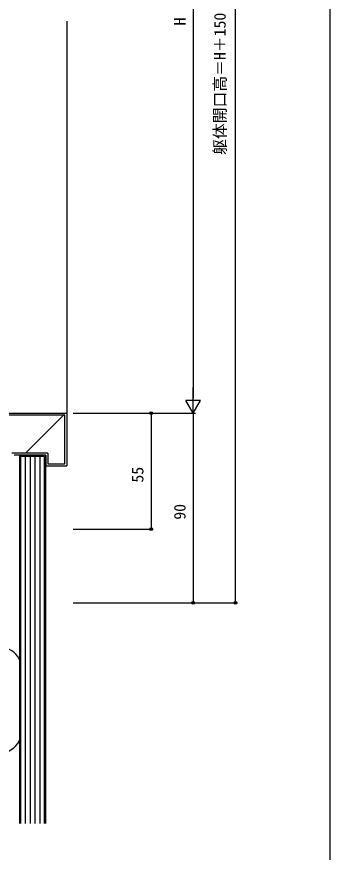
# Model space of a CAD drawing. Units: millimetres, scale not verified. Extents: x -437 to 438, y -681 to 678.
# Drawn here: x 289.5 to 438.2, y -194.3 to 202.3 of the extents above; entities that cross this region are included whole.
import ezdxf
from ezdxf.enums import TextEntityAlignment as Align

# ---------------------------------------------------------------- set-up
doc = ezdxf.new("R2010")
doc.units = ezdxf.units.MM
doc.header["$LTSCALE"] = 4
for name, color, linetype in [('0-6_YKK_D', 6, 'Continuous'), ('0-7_YKK_ZWAK', 7, 'Continuous'), ('0-8_YSS_K', 3, 'Continuous'), ('0-9_YSS_KE', 3, 'Continuous')]:
    doc.layers.add(name, color=color, linetype=linetype)
doc.styles.add('ＭＳ ゴシック', font='')
doc.styles.get('ＭＳ ゴシック').set_extended_font_data('MS Gothic')

msp = doc.modelspace()

# ---------------------------------------------------------------- linework, layer by layer
at = {"layer": '0-6_YKK_D'}
for p, q in [((393.202, -75.898), (393.2, 449.102)), ((373.202, 382.1), (373.202, 21.104)), ((373.202, 14.104), (373.202, 26.229)), ((373.202, 14.104), (369.702, 20.167)), ((376.702, 20.167), (369.702, 20.167)), ((373.202, 14.104), (376.702, 20.167)), ((316.2, 14.104), (354.201, 14.104)), ((316.2, 14.104), (374.202, 14.104)), ((316.2, 14.104), (374.202, 14.104)), ((353.201, 14.104), (353.201, -40.896)), ((373.202, 14.104), (373.202, -75.899)), ((316.2, -40.896), (354.201, -40.896)), ((316.2, -75.899), (394.202, -75.898)), ((316.2, -75.899), (374.202, -75.899))]:
    msp.add_line(p, q, dxfattribs=at)
for centre in [(353.201, 14.104), (353.201, -40.896), (373.202, -75.899), (393.202, -75.898)]:
    msp.add_circle(centre, 0.637, dxfattribs=at)
at = {"layer": '0-7_YKK_ZWAK'}
msp.add_lwpolyline([(-436.8, -680.9), (438.2, -680.9), (438.2, 644.1)], dxfattribs=at)
at = {"layer": '0-8_YSS_K'}
for p, q in [((313.201, 200.102), (313.2, 14.104)), ((312.201, 13.104), (244.201, 13.104)), ((293.632, -4.896), (311.632, 13.104)), ((312.201, -9.896), (312.201, 13.104)), ((304.201, -4.896), (287.201, -4.896)), ((293.501, -6.396), (293.501, -180.712)), ((295.801, -6.396), (295.801, -180.712)), ((298.101, -6.396), (298.101, -180.712)), ((300.401, -6.396), (300.401, -180.712)), ((304.201, -4.896), (304.201, -9.896)), ((304.201, -9.896), (312.201, -9.896))]:
    msp.add_line(p, q, dxfattribs=at)
for points in [[(303.201, -180.712), (303.201, -5.896), (290.701, -5.896), (290.701, -180.712)], [(302.701, -180.712), (302.701, -6.396), (291.201, -6.396), (291.201, -180.712)]]:
    msp.add_lwpolyline(points, dxfattribs=at)
at = {"layer": '0-9_YSS_KE'}
for p, q in [((243.201, 14.104), (313.201, 14.104)), ((313.201, 14.104), (313.201, -10.896)), ((303.201, -5.896), (288.201, -5.896)), ((303.201, -5.896), (303.201, -10.896)), ((303.201, -10.896), (313.201, -10.896)), ((291.201, -140.165), (291.201, -103.92))]:
    msp.add_line(p, q, dxfattribs=at)
for centre, start, end in [((281.701, -107.042), 18.19487, 148.21167), ((281.701, -137.042), 211.78833, 341.80513)]:
    msp.add_arc(centre, 10, start, end, dxfattribs=at)

# ---------------------------------------------------------------- texts
at = {"layer": '0-6_YKK_D', "style": 'ＭＳ ゴシック'}
for s, p in [('躯体開口高＝H＋150', (390.221, 136.68)), ('H', (371.202, 198.108)), ('55', (351.201, -18.85)), ('90', (371.202, -36.459))]:
    msp.add_text(s, height=5.499, rotation=90, dxfattribs=at).set_placement(p, align=Align.BOTTOM_LEFT)

doc.saveas('drawing.dxf')
